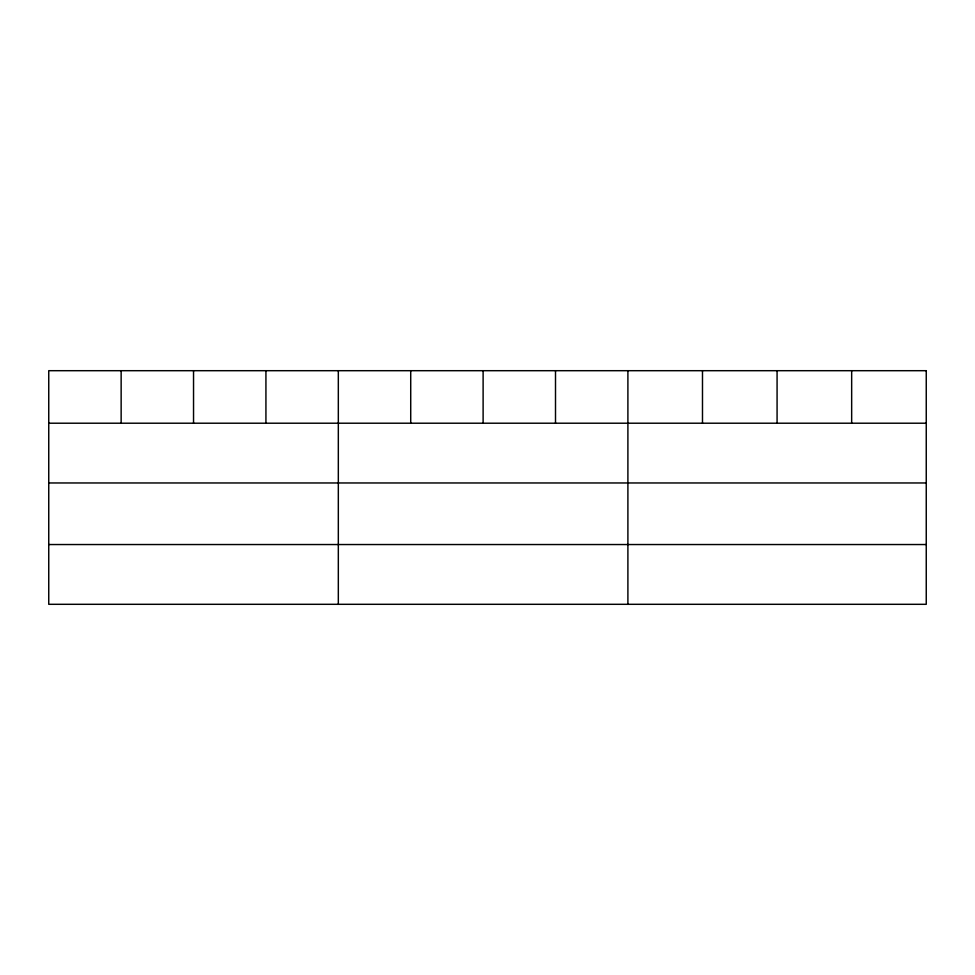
<?xml version="1.0" encoding="UTF-8"?>
<svg xmlns="http://www.w3.org/2000/svg" width="975" height="975" viewBox="0 0 975 975"><rect width="100%" height="100%" fill="white"/><g stroke="black" fill="none" stroke-linecap="round" stroke-linejoin="round"><path stroke-width="1.46" d="M48.75 423.211L926.25 423.211M48.75 482.966L926.25 482.966M48.75 544.538L926.25 544.538M851.662 370.695L851.662 423.211M777.075 370.695L777.075 423.211M702.487 370.695L702.487 423.211M627.9 370.695L627.9 604.305M555.506 370.695L555.506 423.211M483.112 370.695L483.112 423.211M410.719 370.695L410.719 423.211M338.325 370.695L338.325 604.305M265.931 370.695L265.931 423.211M193.538 370.695L193.538 423.211M121.144 370.695L121.144 423.211M926.25 370.695L48.75 370.695L48.75 604.305L926.25 604.305L926.25 370.695"/></g></svg>
